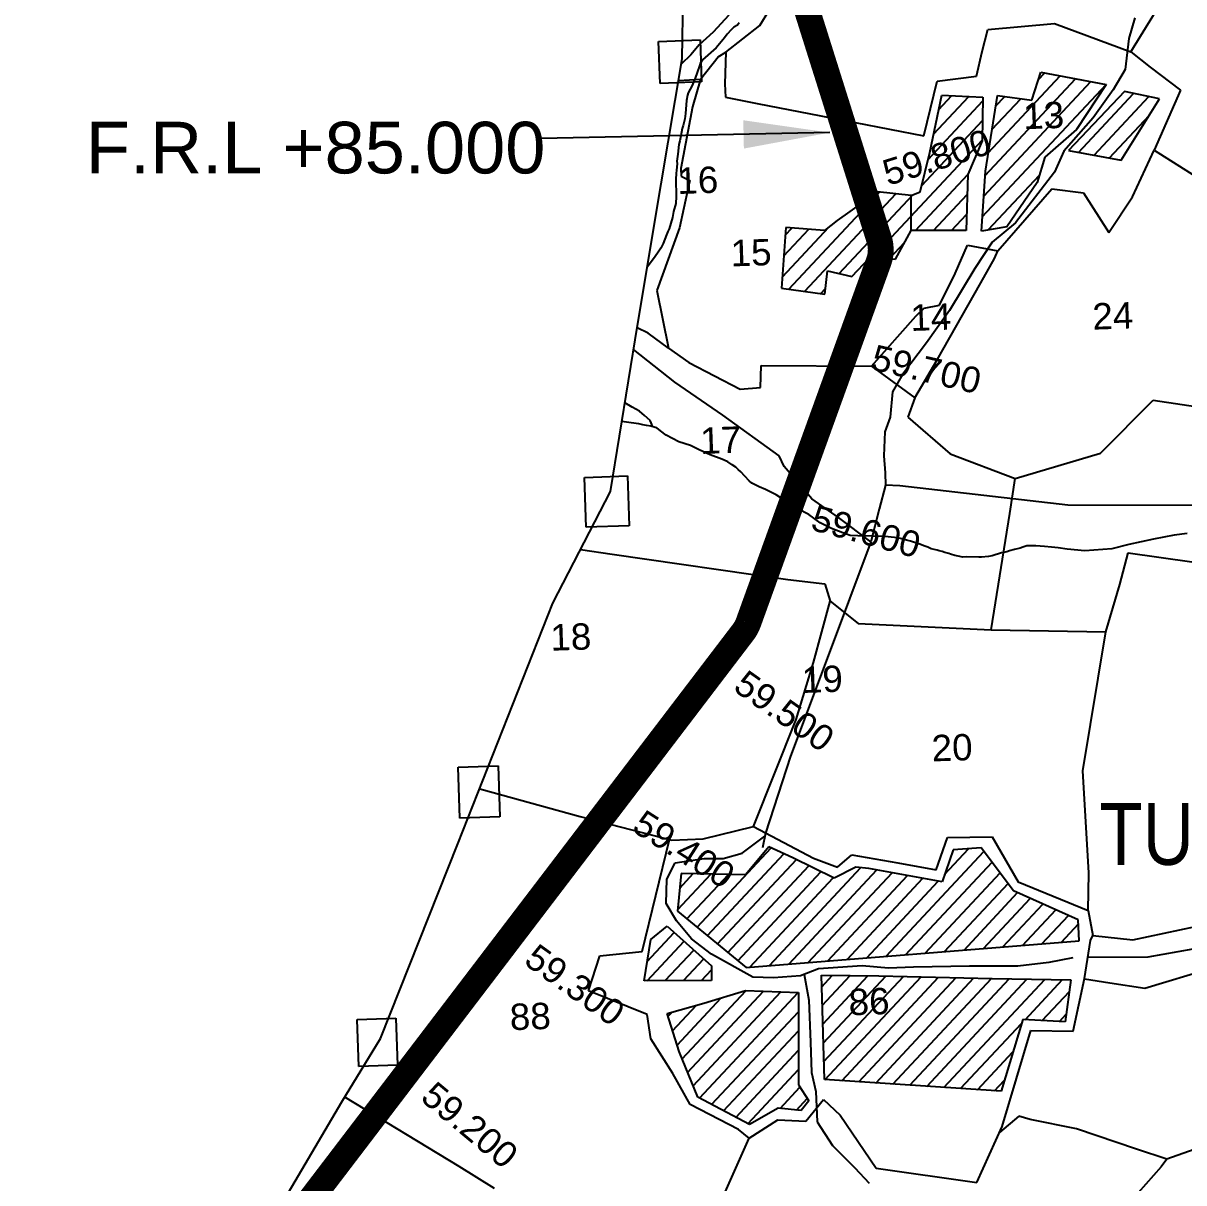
# Model space of a CAD drawing. Header units: inches. Extents: x 344504 to 348754, y 1574510 to 1580528.
# Drawn here: x 345451 to 346125, y 1577817 to 1578490 of the extents above; entities that cross this region are included whole.
import ezdxf

# ---------------------------------------------------------------- set-up
doc = ezdxf.new("R2010")
doc.units = ezdxf.units.IN
doc.header["$MEASUREMENT"] = 0
for name, color, linetype in [('BLOCK', 7, 'Continuous'), ('CART TRACK', 51, 'Continuous'), ('PLATS', 6, 'Continuous'), ('ROADS', 2, 'Continuous'), ('STREAMS', 131, 'Continuous'), ('TITLEBLOCK', 7, 'Continuous'), ('VB', 5, 'Continuous'), ('VILLAGES', 1, 'Continuous')]:
    doc.layers.add(name, color=color, linetype=linetype)
doc.layers.add('ROAD', color=1, linetype='Continuous', lineweight=25)
doc.styles.add('ARIALN', font='ARIALN.TTF')
doc.styles.get("Standard").update_dxf_attribs({"font": 'arial.ttf'})
doc.dimstyles.get("Standard").update_dxf_attribs({"dimtxt": 0.18, "dimasz": 0.18, "dimexe": 0.18, "dimexo": 0.0625, "dimgap": 0.09, "dimtad": 0, "dimtih": 1, "dimtoh": 1, "dimdec": 4, "dimzin": 0, "dimdsep": 46, "dimtxsty": 'Standard', "dimcen": 0.09, "dimadec": 0, "dimazin": 0, "dimtfac": 1, "dimtdec": 4, "dimtofl": 0, "dimtmove": 0, "dimatfit": 3, "dimfxl": 0, "dimtolj": 1, "dimtzin": 0, "dimarcsym": 0})
pattern_1 = [(46.9712, (349158.751, 1575739.177), (-5.58626, 5.214524), [])]

msp = doc.modelspace()

# ---------------------------------------------------------------- hatches: boundary and pattern name
at = {"layer": 'VILLAGES'}
h = msp.add_hatch(dxfattribs=at)
h.set_pattern_fill('ANSI31', color=256, scale=300, angle=1.9712, style=0)
h.set_pattern_definition(pattern_1)
h.paths.add_polyline_path([(346044.21, 1578412.15), (346062.43, 1578428.22), (346079.76, 1578454.42), (346041.77, 1578461.61), (346036.52, 1578445.36), (346016.57, 1578448), (346009.61, 1578404.21), (346007.29, 1578369.35), (346022.02, 1578371.71), (346039.65, 1578397.6)])
h.paths.add_polyline_path([(346088.49, 1578410.53), (346110.7, 1578446.16), (346090.31, 1578450.31), (346057.87, 1578416.09)])
h.paths.add_polyline_path([(346007.66, 1578421.78), (346008.1, 1578447.17), (345984.26, 1578448.21), (345977.29, 1578414.89), (345971.72, 1578392.02), (345966.54, 1578389.9), (345966.47, 1578369.61), (345998.37, 1578369.59), (345999.5, 1578402.17)])
h.paths.add_polyline_path([(345957.41, 1578352.93), (345966.47, 1578369.61), (345966.54, 1578389.9), (345946.94, 1578392.12), (345923.54, 1578375.38), (345916.19, 1578369.69), (345893.78, 1578371.44), (345891.36, 1578336.19), (345916.4, 1578332.77), (345917.98, 1578346.19), (345932.16, 1578342.89), (345942.29, 1578353.84)])
h.paths.add_polyline_path([(346028.01, 1578424.14), (346059.6, 1578425.23), (346058.79, 1578448.67), (346027.21, 1578447.59)], flags=24)
h = msp.add_hatch(dxfattribs=at)
h.set_pattern_fill('ANSI31', color=256, scale=300, angle=1.9712, style=0)
h.set_pattern_definition(pattern_1)
h.paths.add_polyline_path([(346063.97, 1577957.13), (346063.56, 1577969.28), (346025.98, 1577986.16), (346007.21, 1578011.13), (345990.84, 1578009.89), (345984.48, 1577991.38), (345942.03, 1577999.18), (345934.5, 1577999.96), (345921.76, 1577993.48), (345897.77, 1578005.34), (345883.92, 1578011.77), (345870.39, 1577995.41), (345833.03, 1577996.3), (345830.92, 1577974.36), (345870.75, 1577941.64)])
h.paths.add_polyline_path([(346018.71, 1577869.72), (346031.27, 1577911.4), (346055.99, 1577910.15), (346059.28, 1577934.48), (346013.59, 1577935.3), (345947.71, 1577936.78), (345914.42, 1577937.1), (345916.19, 1577876.5)])
h.paths.add_polyline_path([(345901.06, 1577927.08), (345870.43, 1577928.18), (345846.2, 1577920.99), (345824.9, 1577914.99), (345831.87, 1577892.84), (345842.67, 1577866.24), (345872.62, 1577850.41), (345889.38, 1577859.89), (345902.61, 1577858.55), (345907.09, 1577864.12), (345901.14, 1577873.46)])
h.paths.add_polyline_path([(345824.95, 1577965.69), (345815.4, 1577957.81), (345811.53, 1577933.93), (345850.6, 1577934.12), (345850.61, 1577942.59)])
h.paths.add_polyline_path([(345926.69, 1577909.52), (345958.27, 1577910.6), (345957.46, 1577934.03), (345925.88, 1577932.95)], flags=24)

# ---------------------------------------------------------------- linework, layer by layer
at = {"layer": 'BLOCK', "color": 1, "const_width": 15}
msp.add_lwpolyline([(345794.64, 1578513.67), (345797.79, 1578514.63, 0.031626), (345800.16, 1578515.52), (345867.48, 1578545.78, -0.449057), (345894.75, 1578533.54), (345947.97, 1578364.44, -0.16423), (345947.71, 1578351.65), (345872.04, 1578141.89, -0.07641), (345869.14, 1578136.55), (345611.06, 1577797.95, 0.236005), (345607.72, 1577780.38), (345633.83, 1577688.13, 0.106036), (345637.76, 1577680.71), (345688.7, 1577620.04, -0.445632), (345684.55, 1577590.58), (345596.85, 1577531.57, -0.025714), (345595.09, 1577530.52), (345491.33, 1577475.24, -0.065611), (345486.43, 1577473.41), (345319.7, 1577434.82)], format="xyb", dxfattribs=at)
at = {"layer": 'BLOCK', "color": 2}
for p in [(345937.47, 1578397.82), (345930.07, 1578302.75), (345896.14, 1578208.69), (345855.26, 1578118.35), (345794.64, 1578038.82), (345734.02, 1577959.28), (345673.41, 1577879.75)]:
    msp.add_point(p, dxfattribs=at)
at = {"layer": 'CART TRACK'}
for p, q in [((346096.31, 1578493.23), (346092.87, 1578481.2)), ((346092.87, 1578481.2), (346090.67, 1578463.09)), ((346090.67, 1578463.09), (346083.76, 1578451.27)), ((346083.76, 1578451.27), (346072.25, 1578435.11)), ((346072.25, 1578435.11), (346055.07, 1578415.67)), ((346055.07, 1578415.67), (346049.67, 1578403.48)), ((346049.67, 1578403.48), (346027.09, 1578374.04)), ((346027.09, 1578374.04), (346013.58, 1578362.94)), ((346013.58, 1578362.94), (346003.56, 1578347.56)), ((346003.56, 1578347.56), (345988.82, 1578323.29)), ((345988.82, 1578323.29), (345975.43, 1578304.44)), ((345975.43, 1578304.44), (345961.44, 1578286.01)), ((345961.44, 1578286.01), (345955.65, 1578275.9)), ((345955.65, 1578275.9), (345954.34, 1578261.18)), ((345954.34, 1578261.18), (345951.26, 1578252.65)), ((345951.26, 1578252.65), (345950.75, 1578238.72)), ((345950.75, 1578238.72), (345951.37, 1578228.91)), ((345951.37, 1578228.91), (345951.7, 1578221.7)), ((345868.43, 1578008.1), (345881.69, 1578017.96)), ((345829.58, 1578002.4), (345846.47, 1578004.84)), ((345846.47, 1578004.84), (345857.34, 1578004.89)), ((345857.34, 1578004.89), (345868.43, 1578008.1)), ((345824.8, 1577993.01), (345829.58, 1578002.4)), ((345824.31, 1577978.81), (345824.8, 1577993.01)), ((345830.41, 1577968.81), (345824.31, 1577978.81)), ((345838.93, 1577958.36), (345830.41, 1577968.81)), ((345850.56, 1577949.37), (345838.93, 1577958.36)), ((345874.72, 1577936.02), (345850.56, 1577949.37)), ((346046.4, 1577944.49), (346028.42, 1577942.32)), ((346060.47, 1577947.16), (346046.4, 1577944.49)), ((345912.7, 1577940.86), (345902.33, 1577936.83)), ((345904.34, 1577937.61), (345907.2, 1577922.6)), ((345938.03, 1577942.51), (345912.7, 1577940.86)), ((345953.32, 1577941.33), (345938.03, 1577942.51)), ((345967.94, 1577941.83), (345953.32, 1577941.33)), ((346000.35, 1577942.47), (345967.94, 1577941.83)), ((346028.42, 1577942.32), (346000.35, 1577942.47)), ((345886.7, 1577935.59), (345874.72, 1577936.02)), ((345902.33, 1577936.83), (345886.7, 1577935.59)), ((345907.2, 1577922.6), (345908.15, 1577898.2)), ((345908.15, 1577898.2), (345908.64, 1577880.74)), ((345908.64, 1577880.74), (345911.28, 1577869.54)), ((345911.28, 1577869.54), (345911.92, 1577852)), ((345911.92, 1577852), (345920.97, 1577838.19)), ((345920.97, 1577838.19), (345933.91, 1577825.21)), ((345933.91, 1577825.21), (345942.19, 1577816.43))]:
    msp.add_line(p, q, dxfattribs=at)
at = {"layer": 'PLATS', "color": 0}
for p, q in [((345878.7, 1578488.8), (345894.8, 1578514.93)), ((346094.11, 1578473.46), (346119.49, 1578515.01)), ((345858.86, 1578473.31), (345878.7, 1578488.8)), ((346007.73, 1578473.57), (346011.06, 1578486.4)), ((346011.06, 1578486.4), (346049.66, 1578489.88)), ((346049.66, 1578489.88), (346094.11, 1578473.46)), ((345844.32, 1578457.61), (345854.41, 1578470.59)), ((345854.41, 1578470.59), (345858.86, 1578473.31)), ((345858.86, 1578473.31), (345858.44, 1578454.85)), ((346004.52, 1578459.37), (346007.73, 1578473.57)), ((346094.11, 1578473.46), (346105.35, 1578464.44)), ((346105.35, 1578464.44), (346122.9, 1578451.24)), ((345831.5, 1578456.8), (345844.32, 1578457.61)), ((345844.32, 1578457.61), (345839.54, 1578441.38)), ((345973.85, 1578424.7), (345981.66, 1578456.46)), ((345981.66, 1578456.46), (346004.52, 1578459.37)), ((345858.44, 1578454.85), (345858.83, 1578447.07)), ((346122.9, 1578451.24), (346107.59, 1578416.37)), ((345858.83, 1578447.07), (345877.18, 1578443.5)), ((345877.18, 1578443.5), (345914.06, 1578436.22)), ((345839.54, 1578441.38), (345832.8, 1578405.65)), ((345914.06, 1578436.22), (345973.85, 1578424.7)), ((346094.99, 1578389.21), (346107.59, 1578416.37)), ((346107.59, 1578416.37), (346135.45, 1578398.77)), ((345832.8, 1578405.65), (345832.95, 1578401.28)), ((345832.95, 1578401.28), (345838.12, 1578398.61)), ((345838.12, 1578398.61), (345837.02, 1578394.37)), ((345837.02, 1578394.37), (345831.97, 1578371.29)), ((346016.75, 1578357.77), (346048.18, 1578393.79)), ((346048.18, 1578393.79), (346066.53, 1578391.6)), ((346066.53, 1578391.6), (346081.35, 1578368.42)), ((346081.35, 1578368.42), (346094.99, 1578389.21)), ((345831.97, 1578371.29), (345818.84, 1578334.77)), ((345992.16, 1578344.73), (345999.25, 1578361.12)), ((345999.25, 1578361.12), (346016.75, 1578357.77)), ((346014.89, 1578353.35), (346016.75, 1578357.77)), ((346006.95, 1578339.27), (346014.89, 1578353.35)), ((345982.94, 1578326.35), (345992.16, 1578344.73)), ((345981.59, 1578294.59), (346006.95, 1578339.27)), ((345818.84, 1578334.77), (345825.68, 1578301.37)), ((345969.27, 1578319.84), (345974.11, 1578324.64)), ((345974.11, 1578324.64), (345982.94, 1578326.35)), ((345943.43, 1578290.83), (345969.27, 1578319.84)), ((345813.95, 1578310.1), (345807.4, 1578313.14)), ((345825.68, 1578301.37), (345813.95, 1578310.1)), ((345825.68, 1578301.37), (345837.5, 1578293.05)), ((345968.74, 1578272.5), (345981.59, 1578294.59)), ((345837.5, 1578293.05), (345867.25, 1578277.57)), ((345879.1, 1578278.51), (345879.46, 1578291.2)), ((345879.46, 1578291.2), (345943.43, 1578290.83)), ((345943.43, 1578290.83), (345968.74, 1578272.5)), ((345867.25, 1578277.57), (345879.1, 1578278.51)), ((345968.74, 1578272.5), (345964.52, 1578261.27)), ((346076.36, 1578240.3), (346107.07, 1578271.06)), ((346107.07, 1578271.06), (346172.17, 1578261.44)), ((345964.52, 1578261.27), (345989.13, 1578239.89)), ((345989.13, 1578239.89), (346026.94, 1578225.53)), ((346026.94, 1578225.53), (346076.36, 1578240.3)), ((346023.89, 1578205.32), (346026.94, 1578225.53)), ((346012.98, 1578137.73), (346023.89, 1578205.32)), ((345774.64, 1578184.44), (345792.94, 1578181.6)), ((345792.94, 1578181.6), (345894.93, 1578166.98)), ((346087.68, 1578163.99), (346092.49, 1578182.5)), ((346092.49, 1578182.5), (346129.4, 1578177.28)), ((345894.93, 1578166.98), (345916.49, 1578164.53)), ((345916.49, 1578164.53), (345919.47, 1578154.42)), ((346079.47, 1578136.65), (346087.68, 1578163.99)), ((345909.81, 1578118.8), (345919.47, 1578154.42)), ((345919.47, 1578154.42), (345935.71, 1578141.49)), ((345935.71, 1578141.49), (346012.98, 1578137.73)), ((346012.98, 1578137.73), (346079.47, 1578136.65)), ((346066.1, 1578055.9), (346079.47, 1578136.65)), ((345899.77, 1578085.6), (345909.81, 1578118.8)), ((345875.08, 1578023.58), (345899.77, 1578085.6)), ((346069.59, 1577996.62), (346066.1, 1578055.9)), ((345716.08, 1578045.45), (345774.36, 1578029.28)), ((345774.36, 1578029.28), (345827.58, 1578015.59)), ((345845.86, 1578016.34), (345875.08, 1578023.58)), ((345875.08, 1578023.58), (345909.9, 1578005.11)), ((345810.47, 1577950.92), (345826.22, 1578015.94)), ((345827.58, 1578015.59), (345845.86, 1578016.34)), ((345981.01, 1577998.32), (345987.54, 1578017.09)), ((345987.54, 1578017.09), (346013.51, 1578017.47)), ((346013.51, 1578017.47), (346028.6, 1577991.46)), ((345909.9, 1578005.11), (345923.76, 1577999.84)), ((345923.76, 1577999.84), (345932.13, 1578006.99)), ((345932.13, 1578006.99), (345958.79, 1578002.37)), ((345958.79, 1578002.37), (345981.01, 1577998.32)), ((346028.6, 1577991.46), (346069.37, 1577974.65)), ((346069.37, 1577974.65), (346069.59, 1577996.62)), ((346069.37, 1577974.65), (346071.93, 1577960.15)), ((346095.14, 1577957.67), (346144.37, 1577968.13)), ((346070.6, 1577957.27), (346071.93, 1577960.15)), ((346071.93, 1577960.15), (346095.14, 1577957.67)), ((346067.12, 1577935.19), (346070.6, 1577957.27)), ((345779.16, 1577928.06), (345785.87, 1577948.4)), ((345785.87, 1577948.4), (345810.47, 1577950.92)), ((346168.46, 1577949.7), (346102.17, 1577929.36)), ((346060.56, 1577904.64), (346067.12, 1577935.19)), ((346081.85, 1577932.6), (346067.07, 1577934.93)), ((346102.17, 1577929.36), (346081.85, 1577932.6)), ((345813.36, 1577914.3), (345779.16, 1577928.06)), ((345815.51, 1577900.28), (345813.36, 1577914.3)), ((346019.37, 1577849.26), (346035.97, 1577905.07)), ((346035.97, 1577905.07), (346060.56, 1577904.64)), ((345828.14, 1577880), (345815.51, 1577900.28)), ((345838.34, 1577862.16), (345828.14, 1577880)), ((345704.07, 1577826.08), (345637.81, 1577866.4)), ((345905.46, 1577852.31), (345915.72, 1577865.01)), ((345915.72, 1577865.01), (345925.25, 1577855.85)), ((345866.28, 1577847.52), (345838.34, 1577862.16)), ((345872.42, 1577842.47), (345889.19, 1577853.22)), ((345889.19, 1577853.22), (345905.46, 1577852.31)), ((345925.25, 1577855.85), (345946.31, 1577825.11)), ((346028.97, 1577855.34), (346017.79, 1577845.75)), ((346035.66, 1577853.34), (346028.97, 1577855.34)), ((346062.46, 1577847.93), (346035.66, 1577853.34)), ((345872.42, 1577842.47), (345866.28, 1577847.52)), ((346004.67, 1577816.76), (346019.37, 1577849.26)), ((346097.33, 1577836.16), (346062.46, 1577847.93)), ((346163.46, 1577847.49), (346114.96, 1577830.24)), ((345842.45, 1577774.78), (345872.42, 1577842.47)), ((346114.96, 1577830.24), (346097.33, 1577836.16)), ((346114.96, 1577830.24), (346111.72, 1577825.83)), ((345724.71, 1577813.36), (345704.07, 1577826.08)), ((345946.31, 1577825.11), (346004.67, 1577816.76)), ((346111.72, 1577825.83), (346081.62, 1577791.99))]:
    msp.add_line(p, q, dxfattribs=at)
at = {"layer": 'ROADS', "color": 1}
for p, q in [((345829.26, 1578281.62), (345805.34, 1578300.5)), ((345857.24, 1578262.41), (345829.26, 1578281.62)), ((345889.97, 1578238.79), (345857.24, 1578262.41)), ((345892.75, 1578232.51), (345889.97, 1578238.79)), ((345908.93, 1578213.86), (345892.75, 1578232.51)), ((345951.7, 1578221.7), (345948.05, 1578207.81)), ((345959.94, 1578221.28), (345951.7, 1578221.7)), ((346057.52, 1578210.13), (345959.94, 1578221.28)), ((345924.4, 1578203.01), (345908.93, 1578213.86)), ((345948.05, 1578207.81), (345943.17, 1578188.94)), ((346215.19, 1578209.67), (346057.52, 1578210.13)), ((345943.17, 1578188.94), (345924.4, 1578203.01)), ((345943.17, 1578188.94), (345918.34, 1578122.71)), ((345918.34, 1578122.71), (345896.44, 1578064.3)), ((345896.44, 1578064.3), (345882.06, 1578019.74)), ((345882.06, 1578019.74), (345880.26, 1578011.07)), ((346130.1, 1577952.35), (346103.89, 1577947.67)), ((346103.89, 1577947.67), (346068.86, 1577947.44))]:
    msp.add_line(p, q, dxfattribs=at)
at = {"layer": 'STREAMS'}
for p, q in [((345860.71, 1578494.66), (345851.53, 1578484.84)), ((345866.69, 1578490.21), (345865.78, 1578489)), ((345851.53, 1578484.84), (345843.45, 1578477.56)), ((345859.71, 1578483.76), (345858.24, 1578481.57)), ((345862.12, 1578486.21), (345859.71, 1578483.76)), ((345863.53, 1578487.68), (345862.12, 1578486.21)), ((345865.78, 1578489), (345863.53, 1578487.68)), ((345843.45, 1578477.56), (345838.7, 1578471.74)), ((345858.24, 1578481.57), (345853.26, 1578475.78)), ((345838.7, 1578471.74), (345833.09, 1578466.35)), ((345853.26, 1578475.78), (345845.38, 1578468.74)), ((345843.68, 1578465.26), (345842.36, 1578461.41)), ((345844.14, 1578466.68), (345843.68, 1578465.26)), ((345845.38, 1578468.74), (345844.14, 1578466.68)), ((345841.13, 1578458.07), (345839.42, 1578453.85)), ((345842.36, 1578461.41), (345841.13, 1578458.07)), ((345837.05, 1578449.57), (345836.75, 1578448.27)), ((345838.26, 1578451.74), (345837.05, 1578449.57)), ((345839.42, 1578453.85), (345838.26, 1578451.74)), ((345836.19, 1578445.23), (345835.55, 1578437.67)), ((345836.75, 1578448.27), (345836.19, 1578445.23)), ((345835.55, 1578437.67), (345835.15, 1578434.47)), ((345834.17, 1578430.57), (345833.66, 1578428.88)), ((345834.67, 1578432.16), (345834.17, 1578430.57)), ((345835.15, 1578434.47), (345834.67, 1578432.16)), ((345832.8, 1578424.73), (345832.23, 1578421.75)), ((345833.66, 1578428.88), (345832.8, 1578424.73)), ((345831.74, 1578419.6), (345831.09, 1578413.97)), ((345832.23, 1578421.75), (345831.74, 1578419.6)), ((345831.09, 1578413.97), (345830.56, 1578409.87)), ((345830.56, 1578409.87), (345830.61, 1578408.58)), ((345830.19, 1578402.96), (345829.88, 1578399.36)), ((345830.33, 1578404.57), (345830.19, 1578402.96)), ((345830.61, 1578408.58), (345830.33, 1578404.57)), ((345829.88, 1578399.36), (345829.99, 1578397.37)), ((345829.99, 1578397.37), (345830.11, 1578391.45)), ((345830.03, 1578389.34), (345829.94, 1578385.29)), ((345830.11, 1578391.45), (345830.03, 1578389.34)), ((345829.94, 1578385.29), (345828.6, 1578380.75)), ((345828.01, 1578377.18), (345826.02, 1578370.69)), ((345828.6, 1578380.75), (345828.01, 1578377.18)), ((345825.3, 1578369.12), (345824.48, 1578367.2)), ((345826.02, 1578370.69), (345825.3, 1578369.12)), ((345822.51, 1578362.14), (345821.18, 1578359.31)), ((345824.48, 1578367.2), (345822.51, 1578362.14)), ((345820.06, 1578357.66), (345817.52, 1578353.92)), ((345821.18, 1578359.31), (345820.06, 1578357.66)), ((345817.52, 1578353.92), (345813.33, 1578348.32)), ((345804.58, 1578267.01), (345800.34, 1578269.66)), ((345808.79, 1578264.78), (345804.58, 1578267.01)), ((345811.74, 1578262.3), (345808.79, 1578264.78)), ((345814.99, 1578259.26), (345811.74, 1578262.3)), ((345804.07, 1578257.91), (345798.57, 1578258.8)), ((345808.54, 1578257.36), (345804.07, 1578257.91)), ((345810.79, 1578256.83), (345808.54, 1578257.36)), ((345812.81, 1578256.46), (345810.79, 1578256.83)), ((345815.49, 1578256.03), (345812.81, 1578256.46)), ((345816.67, 1578255.61), (345814.99, 1578259.26)), ((345817.84, 1578255.2), (345815.49, 1578256.03)), ((345818.81, 1578254.97), (345817.84, 1578255.2)), ((345820.96, 1578253.23), (345818.81, 1578254.97)), ((345824.23, 1578250.72), (345820.96, 1578253.23)), ((345831.58, 1578246.94), (345824.23, 1578250.72)), ((345838.35, 1578244.86), (345831.58, 1578246.94)), ((345843.44, 1578242.29), (345838.35, 1578244.86)), ((345849.92, 1578239.39), (345843.44, 1578242.29)), ((345856.54, 1578236.9), (345849.92, 1578239.39)), ((345858.06, 1578236.27), (345856.54, 1578236.9)), ((345860.16, 1578235.28), (345858.06, 1578236.27)), ((345862.6, 1578233.55), (345860.16, 1578235.28)), ((345864.71, 1578232.12), (345862.6, 1578233.55)), ((345866.07, 1578230.79), (345864.71, 1578232.12)), ((345867.74, 1578229.47), (345866.07, 1578230.79)), ((345869.89, 1578227.05), (345867.74, 1578229.47)), ((345872.48, 1578224.32), (345869.89, 1578227.05)), ((345874, 1578222.85), (345872.48, 1578224.32)), ((345878.39, 1578220.75), (345874, 1578222.85)), ((345882.06, 1578219.31), (345878.39, 1578220.75)), ((345888.12, 1578216.15), (345882.06, 1578219.31)), ((345895.62, 1578211.32), (345888.12, 1578216.15)), ((345900.67, 1578207.93), (345895.62, 1578211.32)), ((345907.11, 1578204.65), (345900.67, 1578207.93)), ((345913.8, 1578199.79), (345907.11, 1578204.65)), ((345920.22, 1578196.58), (345913.8, 1578199.79)), ((345926.82, 1578194.12), (345920.22, 1578196.58)), ((345931.07, 1578192.45), (345926.82, 1578194.12)), ((346126.68, 1578193.68), (346119.29, 1578192.67)), ((345935.6, 1578192.28), (345931.07, 1578192.45)), ((345944.67, 1578192.22), (345935.6, 1578192.28)), ((345951.04, 1578191.87), (345944.67, 1578192.22)), ((345953.14, 1578191.7), (345951.04, 1578191.87)), ((345958.69, 1578191.26), (345953.14, 1578191.7)), ((345961.09, 1578190.59), (345958.69, 1578191.26)), ((345963.86, 1578189.88), (345961.09, 1578190.59)), ((345966.2, 1578189.21), (345963.86, 1578189.88)), ((345968.54, 1578188.47), (345966.2, 1578189.21)), ((345970.69, 1578187.8), (345968.54, 1578188.47)), ((345973.92, 1578186.6), (345970.69, 1578187.8)), ((346092.98, 1578187.29), (346083.11, 1578184.82)), ((346107.24, 1578190.43), (346092.98, 1578187.29)), ((346119.29, 1578192.67), (346107.24, 1578190.43)), ((345976.27, 1578185.68), (345973.92, 1578186.6)), ((345978.18, 1578184.74), (345976.27, 1578185.68)), ((345981.6, 1578183.92), (345978.18, 1578184.74)), ((345982.76, 1578183.56), (345981.6, 1578183.92)), ((345984.61, 1578183.28), (345982.76, 1578183.56)), ((345986.07, 1578182.73), (345984.61, 1578183.28)), ((345988.34, 1578182.01), (345986.07, 1578182.73)), ((345989.35, 1578181.65), (345988.34, 1578182.01)), ((345991.97, 1578180.94), (345989.35, 1578181.65)), ((345993.83, 1578180.51), (345991.97, 1578180.94)), ((345996.53, 1578180.01), (345993.83, 1578180.51)), ((345998.38, 1578180.07), (345996.53, 1578180.01)), ((346005.79, 1578179.86), (345998.38, 1578180.07)), ((346007.33, 1578180.02), (346005.79, 1578179.86)), ((346011.4, 1578180.31), (346007.33, 1578180.02)), ((346013.58, 1578180.73), (346011.4, 1578180.31)), ((346018.91, 1578182.47), (346013.58, 1578180.73)), ((346022.13, 1578183.12), (346018.91, 1578182.47)), ((346023.71, 1578183.58), (346022.13, 1578183.12)), ((346026.52, 1578184.37), (346023.71, 1578183.58)), ((346029.84, 1578185.24), (346026.52, 1578184.37)), ((346031.42, 1578185.79), (346029.84, 1578185.24)), ((346033.74, 1578186.57), (346031.42, 1578185.79)), ((346038.83, 1578186.55), (346033.74, 1578186.57)), ((346043.98, 1578186.13), (346038.83, 1578186.55)), ((346047.93, 1578185.77), (346043.98, 1578186.13)), ((346051.93, 1578185.36), (346047.93, 1578185.77)), ((346057.08, 1578184.54), (346051.93, 1578185.36)), ((346067.34, 1578183.55), (346057.08, 1578184.54)), ((346083.11, 1578184.82), (346067.34, 1578183.55))]:
    msp.add_line(p, q, dxfattribs=at)
at = {"layer": 'VB', "color": 6}
for p, q in [((345833.6, 1578469.42), (345834.82, 1578544.4)), ((345819.91, 1578479.5), (345844.02, 1578480.33)), ((345820.76, 1578455.07), (345819.91, 1578479.5)), ((345844.02, 1578480.33), (345844.86, 1578455.9)), ((345821.51, 1578396.77), (345833.6, 1578469.42)), ((345844.86, 1578455.9), (345820.76, 1578455.07)), ((345807.62, 1578314.53), (345821.51, 1578396.77)), ((345791.95, 1578217.99), (345807.62, 1578314.53)), ((345776.95, 1578226.29), (345801.88, 1578227.14)), ((345777.95, 1578197.3), (345776.95, 1578226.29)), ((345801.88, 1578227.14), (345802.88, 1578198.16)), ((345758.52, 1578153.19), (345791.95, 1578217.99)), ((345802.88, 1578198.16), (345777.95, 1578197.3)), ((345703.46, 1578013.41), (345758.52, 1578153.19)), ((345703.61, 1578057.93), (345726.73, 1578058.73)), ((345726.73, 1578058.73), (345727.75, 1578029.1)), ((345704.63, 1578028.31), (345703.61, 1578057.93)), ((345727.75, 1578029.1), (345704.63, 1578028.31)), ((345658.5, 1577900.39), (345703.46, 1578013.41)), ((345645.03, 1577911.48), (345667.39, 1577912.25)), ((345645.98, 1577884.16), (345645.03, 1577911.48)), ((345667.39, 1577912.25), (345668.33, 1577884.93)), ((345636.13, 1577863.63), (345658.5, 1577900.39)), ((345668.33, 1577884.93), (345645.98, 1577884.16)), ((345603.09, 1577807.73), (345636.13, 1577863.63))]:
    msp.add_line(p, q, dxfattribs=at)
at = {"layer": 'VILLAGES'}
for p, q in [((346036.52, 1578445.36), (346041.77, 1578461.61)), ((346041.77, 1578461.61), (346079.76, 1578454.42)), ((346090.31, 1578450.31), (346057.87, 1578416.09)), ((346079.76, 1578454.42), (346062.43, 1578428.22)), ((346110.7, 1578446.16), (346090.31, 1578450.31)), ((345977.29, 1578414.89), (345984.26, 1578448.21)), ((345984.26, 1578448.21), (346008.1, 1578447.17)), ((346008.1, 1578447.17), (346007.66, 1578421.78)), ((346009.61, 1578404.21), (346016.57, 1578448)), ((346016.57, 1578448), (346036.52, 1578445.36)), ((346088.49, 1578410.53), (346110.7, 1578446.16)), ((346062.43, 1578428.22), (346044.21, 1578412.15)), ((346007.66, 1578421.78), (345999.5, 1578402.17)), ((346057.87, 1578416.09), (346088.49, 1578410.53)), ((345971.72, 1578392.02), (345977.29, 1578414.89)), ((346044.21, 1578412.15), (346039.65, 1578397.6)), ((346007.29, 1578369.35), (346009.61, 1578404.21)), ((345999.5, 1578402.17), (345998.37, 1578369.59)), ((346039.65, 1578397.6), (346022.02, 1578371.71)), ((345946.94, 1578392.12), (345923.54, 1578375.38)), ((345966.54, 1578389.9), (345946.94, 1578392.12)), ((345966.47, 1578369.61), (345966.54, 1578389.9)), ((345966.54, 1578389.9), (345971.72, 1578392.02)), ((345923.54, 1578375.38), (345916.19, 1578369.69)), ((345893.78, 1578371.44), (345891.36, 1578336.19)), ((345916.19, 1578369.69), (345893.78, 1578371.44)), ((345957.41, 1578352.93), (345966.47, 1578369.61)), ((345998.37, 1578369.59), (345966.47, 1578369.61)), ((346022.02, 1578371.71), (346007.29, 1578369.35)), ((345932.16, 1578342.89), (345942.29, 1578353.84)), ((345942.29, 1578353.84), (345957.41, 1578352.93)), ((345916.4, 1578332.77), (345917.98, 1578346.19)), ((345917.98, 1578346.19), (345932.16, 1578342.89)), ((345891.36, 1578336.19), (345916.4, 1578332.77)), ((345883.92, 1578011.77), (345870.39, 1577995.41)), ((345897.77, 1578005.34), (345883.92, 1578011.77)), ((345921.76, 1577993.48), (345897.77, 1578005.34)), ((345990.84, 1578009.89), (345984.48, 1577991.38)), ((346007.21, 1578011.13), (345990.84, 1578009.89)), ((346025.98, 1577986.16), (346007.21, 1578011.13)), ((345934.5, 1577999.96), (345921.76, 1577993.48)), ((345942.03, 1577999.18), (345934.5, 1577999.96)), ((345984.48, 1577991.38), (345942.03, 1577999.18)), ((345833.03, 1577996.3), (345830.92, 1577974.36)), ((345870.39, 1577995.41), (345833.03, 1577996.3)), ((346063.56, 1577969.28), (346025.98, 1577986.16)), ((345830.92, 1577974.36), (345870.75, 1577941.64)), ((345815.4, 1577957.81), (345824.95, 1577965.69)), ((345824.95, 1577965.69), (345850.61, 1577942.59)), ((346063.97, 1577957.13), (346063.56, 1577969.28)), ((345811.53, 1577933.93), (345815.4, 1577957.81)), ((345870.75, 1577941.64), (346063.97, 1577957.13)), ((345850.61, 1577942.59), (345850.6, 1577934.12)), ((345850.6, 1577934.12), (345811.53, 1577933.93)), ((345914.42, 1577937.1), (345947.71, 1577936.78)), ((345916.19, 1577876.5), (345914.42, 1577937.1)), ((345947.71, 1577936.78), (346013.59, 1577935.3)), ((346013.59, 1577935.3), (346059.28, 1577934.48)), ((346059.28, 1577934.48), (346055.99, 1577910.15)), ((345846.2, 1577920.99), (345870.43, 1577928.18)), ((345870.43, 1577928.18), (345901.06, 1577927.08)), ((345901.06, 1577927.08), (345901.14, 1577873.46)), ((345824.9, 1577914.99), (345846.2, 1577920.99)), ((345831.87, 1577892.84), (345824.9, 1577914.99)), ((346031.27, 1577911.4), (346018.71, 1577869.72)), ((346055.99, 1577910.15), (346031.27, 1577911.4)), ((345842.67, 1577866.24), (345831.87, 1577892.84)), ((345901.14, 1577873.46), (345907.09, 1577864.12)), ((346018.71, 1577869.72), (345916.19, 1577876.5)), ((345872.62, 1577850.41), (345842.67, 1577866.24)), ((345907.09, 1577864.12), (345902.61, 1577858.55)), ((345889.38, 1577859.89), (345872.62, 1577850.41)), ((345902.61, 1577858.55), (345889.38, 1577859.89))]:
    msp.add_line(p, q, dxfattribs=at)

# ---------------------------------------------------------------- texts
at = {"layer": 'BLOCK', "color": 1}
msp.add_text('F.R.L +85.000', height=30, dxfattribs=at).set_placement((345487.48, 1578402.79))
at = {"layer": 'BLOCK', "color": 0}
for s, rotation, p in [('59.800', 17.43268, (345953, 1578395.5)), ('59.700', 346.98274, (345942.5, 1578289)), ('59.600', 344.87266, (345907.5, 1578196)), ('59.500', 324.71, (345862.5, 1578103)), ('59.400', 327.39547, (345803.69, 1578021.31)), ('59.300', 324.38827, (345740.98, 1577944.1)), ('59.200', 320.15092, (345680.98, 1577864.96))]:
    msp.add_text(s, height=15, rotation=rotation, dxfattribs=at).set_placement(p)
at = {"layer": 'PLATS', "color": 0}
for s, p in [('13', (346031.78, 1578428.45)), ('16', (345831.02, 1578390.82)), ('14', (345966.3, 1578311.28)), ('24', (346071.97, 1578312.04)), ('17', (345844.34, 1578239.86)), ('19', (345903.34, 1578101.04)), ('20', (345978.66, 1578061.29)), ('88', (345733.8, 1577905.2))]:
    msp.add_text(s, height=15.307, rotation=1.9712, dxfattribs=at).set_placement(p)
at = {"layer": 'PLATS', "color": 0, "oblique": 360}
for s, p in [('15', (345861.97, 1578348.76)), ('18', (345757.33, 1578125.58)), ('86', (345930.45, 1577913.82))]:
    msp.add_text(s, height=15.307, rotation=1.9712, dxfattribs=at).set_placement(p)
at = {"layer": 'TITLEBLOCK', "color": 1, "extrusion": (0.000201441, 0.004807, 0.999988), "style": 'ARIALN'}
msp.add_text('TUMAYA', height=35.923, rotation=359.99994, dxfattribs=at).set_placement((346075.81, 1577982.67, 7654.89))

# ---------------------------------------------------------------- leaders
at = {"layer": 'ROAD'}
msp.add_leader([(345919.25, 1578426.5), (345751.82, 1578423.01)], dimstyle='Standard', override={"dimasz": 50, "dimgap": 0.09, "dimtad": 0}, dxfattribs=at)

doc.saveas('drawing.dxf')
